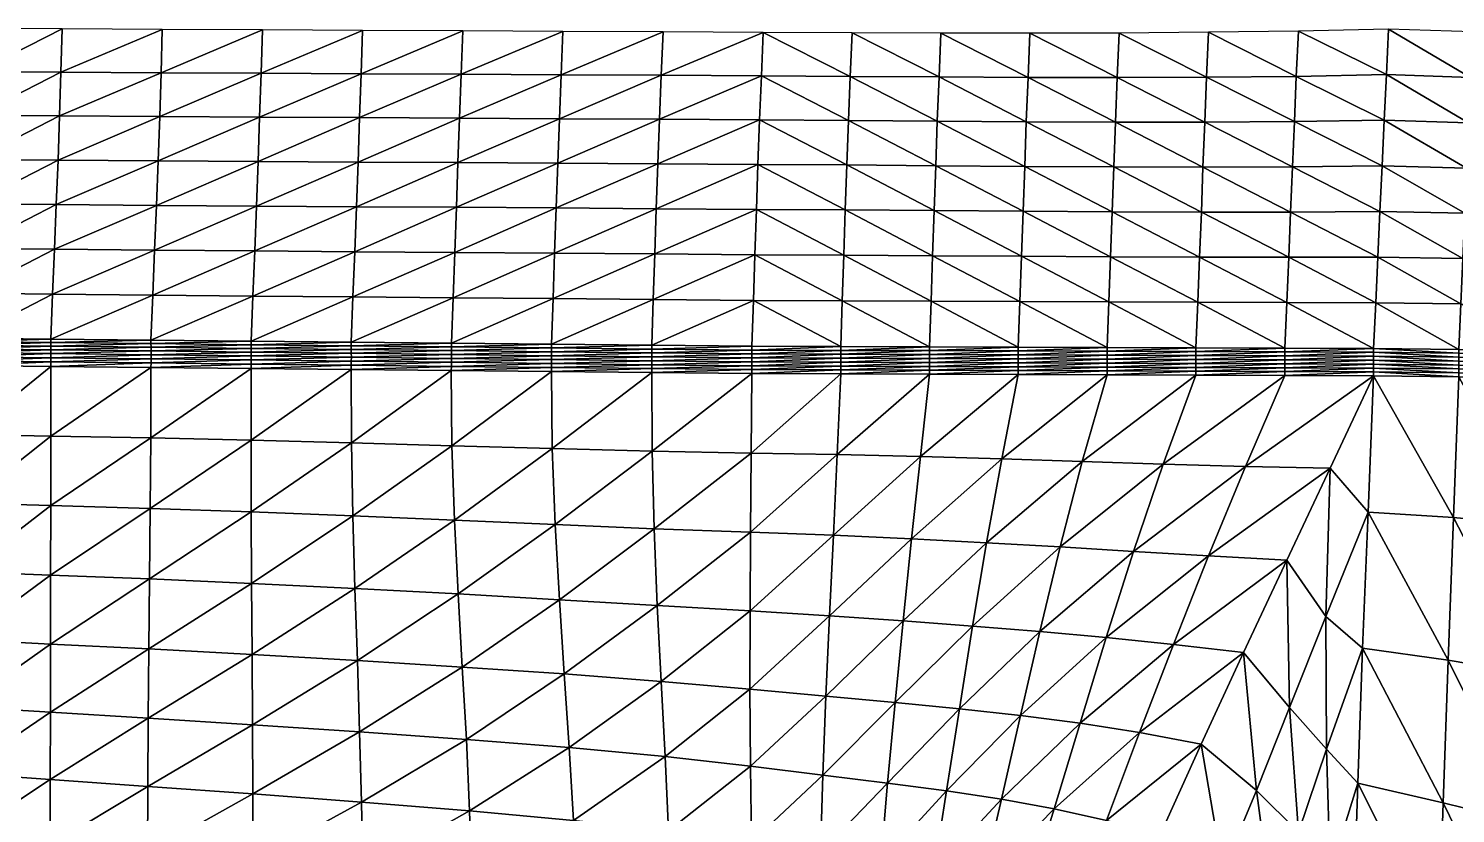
# Model space of a CAD drawing. Header units: millimetres. Extents: x -25.9 to 40.5, y -39.9 to 19.
# Drawn here: x 5.3 to 18.29, y 11.71 to 18.86 of the extents above; entities that cross this region are included whole.
import ezdxf

# ---------------------------------------------------------------- set-up
doc = ezdxf.new("R2010")
doc.units = ezdxf.units.MM
doc.layers.get('0').update_dxf_attribs({"color": 153, "true_color": 0x5890e1})

msp = doc.modelspace()

# ---------------------------------------------------------------- meshes
at = {"color": 81, "true_color": 0x99e499}
mesh = msp.add_polyface(dxfattribs=at)
corners = [(6.412, 16.025, 6.49), (5.499, 16.034, 6.49), (5.5, 16.002, 6.634), (6.412, 15.993, 6.634), (5.501, 15.97, 6.779), (6.413, 15.96, 6.779), (5.501, 15.937, 6.923), (6.414, 15.927, 6.923), (5.501, 15.902, 7.067), (6.414, 15.892, 7.066), (5.501, 15.865, 7.21), (6.413, 15.855, 7.21), (5.5, 15.826, 7.353), (3.98, 15.988, 6.778), (4.74, 15.979, 6.779), (4.74, 16.012, 6.634), (3.981, 15.954, 6.922), (4.741, 15.946, 6.923), (3.981, 15.919, 7.066), (4.741, 15.911, 7.066), (3.98, 15.883, 7.21), (4.741, 15.874, 7.21), (3.98, 15.844, 7.353), (4.74, 15.835, 7.353), (4.739, 16.044, 6.49), (3.996, 16.462, 6.482), (4.756, 16.453, 6.482), (4.773, 16.861, 6.474), (4.013, 16.87, 6.474), (4.79, 17.268, 6.465), (4.029, 17.275, 6.465), (4.805, 17.672, 6.457), (4.044, 17.679, 6.457), (4.819, 18.073, 6.449), (4.058, 18.079, 6.449), (4.832, 18.471, 6.441), (5.517, 16.444, 6.482), (5.603, 18.86, 6.433), (4.842, 18.864, 6.433), (5.592, 18.466, 6.441), (5.534, 16.853, 6.474), (4.071, 18.476, 6.441), (5.55, 17.26, 6.465), (5.566, 17.665, 6.457), (5.58, 18.068, 6.449), (3.979, 16.054, 6.49)]
mesh.append_faces([[corners[k] for k in face] for face in [(13, 14, 15), (16, 17, 14), (18, 19, 17), (20, 21, 19), (22, 23, 21), (10, 21, 23), (8, 19, 21), (6, 17, 19), (4, 14, 17), (2, 15, 14), (25, 26, 27), (28, 27, 29), (30, 29, 31), (32, 31, 33), (34, 33, 35), (36, 26, 24), (40, 27, 26), (41, 35, 38), (42, 29, 27), (43, 31, 29), (44, 33, 31), (39, 35, 33)]], dxfattribs={"vtx0": -1, "vtx1": -1, "vtx2": -1, "color": 81})
mesh.append_faces([[corners[k] for k in face] for face in [(3, 2, 4), (5, 4, 6), (7, 6, 8), (9, 8, 10), (11, 10, 12), (15, 2, 1), (21, 10, 8), (19, 8, 6), (17, 6, 4), (14, 4, 2), (35, 39, 37), (26, 36, 40), (27, 40, 42), (29, 42, 43), (31, 43, 44), (33, 44, 39)]], dxfattribs={"vtx0": -1, "vtx2": -1, "color": 81})
mesh.append_faces([[corners[k] for k in face] for face in [(1, 24, 15), (37, 38, 35), (45, 24, 26)]], dxfattribs={"vtx1": -1, "vtx2": -1, "color": 81})
mesh.append_faces([[corners[k] for k in face] for face in [(0, 1, 2), (24, 1, 36)]], dxfattribs={"vtx2": -1, "color": 81})
mesh = msp.add_polyface(dxfattribs=at)
corners = [(7.325, 15.983, 6.634), (6.412, 15.993, 6.634), (6.413, 15.96, 6.779), (7.325, 15.95, 6.778), (6.414, 15.927, 6.923), (7.326, 15.916, 6.922), (6.414, 15.892, 7.066), (7.326, 15.881, 7.066), (6.413, 15.855, 7.21), (7.325, 15.845, 7.21), (5.5, 16.002, 6.634), (6.412, 16.025, 6.49), (5.501, 15.97, 6.779), (5.501, 15.937, 6.923), (5.501, 15.902, 7.067), (8.236, 16.007, 6.49), (7.324, 16.016, 6.49), (5.501, 15.865, 7.21), (6.429, 16.435, 6.482), (7.341, 16.427, 6.482), (7.357, 16.838, 6.474), (6.446, 16.845, 6.474), (7.373, 17.247, 6.465), (6.462, 17.253, 6.465), (7.388, 17.654, 6.457), (6.477, 17.659, 6.457), (7.402, 18.057, 6.449), (6.492, 18.062, 6.449), (7.416, 18.457, 6.441), (6.504, 18.461, 6.441), (5.499, 16.034, 6.49), (5.517, 16.444, 6.482), (5.592, 18.466, 6.441), (6.515, 18.856, 6.433), (5.603, 18.86, 6.433), (5.58, 18.068, 6.449), (5.566, 17.665, 6.457), (5.55, 17.26, 6.465), (5.534, 16.853, 6.474), (7.427, 18.851, 6.433)]
mesh.append_faces([[corners[k] for k in face] for face in [(0, 1, 2), (2, 3, 0), (3, 2, 4), (4, 5, 3), (5, 4, 6), (6, 7, 5), (7, 6, 8), (8, 9, 7), (10, 1, 11), (12, 2, 1), (13, 4, 2), (14, 6, 4), (17, 8, 6), (1, 0, 16), (18, 19, 20), (20, 21, 18), (21, 20, 22), (22, 23, 21), (23, 22, 24), (24, 25, 23), (25, 24, 26), (26, 27, 25), (27, 26, 28), (28, 29, 27), (32, 29, 33), (19, 18, 11), (35, 27, 29), (36, 25, 27), (37, 23, 25), (38, 21, 23), (29, 28, 39), (31, 18, 21)]], dxfattribs={"vtx0": -1, "vtx1": -1, "vtx2": -1, "color": 81})
mesh.append_faces([[corners[k] for k in face] for face in [(18, 31, 30), (29, 32, 35), (27, 35, 36), (25, 36, 37), (23, 37, 38), (21, 38, 31)]], dxfattribs={"vtx0": -1, "vtx2": -1, "color": 81})
mesh.append_faces([[corners[k] for k in face] for face in [(15, 16, 0), (16, 11, 1), (30, 11, 18), (11, 16, 19), (39, 33, 29)]], dxfattribs={"vtx1": -1, "vtx2": -1, "color": 81})
mesh.append_faces([[corners[k] for k in face] for face in [(33, 34, 32)]], dxfattribs={"vtx2": -1, "color": 81})
mesh = msp.add_polyface(dxfattribs=at)
corners = [(9.149, 15.964, 6.634), (8.237, 15.973, 6.634), (8.237, 15.94, 6.778), (9.149, 15.929, 6.778), (7.325, 15.983, 6.634), (7.325, 15.95, 6.778), (8.237, 15.905, 6.922), (9.149, 15.894, 6.922), (7.326, 15.916, 6.922), (8.238, 15.87, 7.066), (9.149, 15.859, 7.065), (7.326, 15.881, 7.066), (8.237, 15.834, 7.209), (9.149, 15.823, 7.209), (7.325, 15.845, 7.21), (8.237, 15.796, 7.353), (7.325, 15.807, 7.353), (9.149, 15.998, 6.49), (8.236, 16.007, 6.49), (7.341, 16.427, 6.482), (8.252, 16.419, 6.482), (8.268, 16.831, 6.474), (7.357, 16.838, 6.474), (9.179, 16.824, 6.474), (8.283, 17.241, 6.465), (7.373, 17.247, 6.465), (9.194, 17.235, 6.465), (8.298, 17.648, 6.457), (7.388, 17.654, 6.457), (9.208, 17.643, 6.457), (8.313, 18.052, 6.449), (7.402, 18.057, 6.449), (9.223, 18.047, 6.449), (8.327, 18.452, 6.441), (7.416, 18.457, 6.441), (9.238, 18.447, 6.441), (7.324, 16.016, 6.49), (9.164, 16.411, 6.482), (9.252, 18.842, 6.433), (8.34, 18.847, 6.433), (7.427, 18.851, 6.433)]
mesh.append_faces([[corners[k] for k in face] for face in [(0, 1, 2), (2, 3, 0), (1, 4, 5), (5, 2, 1), (3, 2, 6), (6, 7, 3), (2, 5, 8), (8, 6, 2), (7, 6, 9), (9, 10, 7), (6, 8, 11), (11, 9, 6), (10, 9, 12), (12, 13, 10), (9, 11, 14), (14, 12, 9), (13, 12, 15), (12, 14, 16), (1, 0, 17), (4, 1, 18), (19, 20, 21), (21, 22, 19), (23, 21, 20), (22, 21, 24), (24, 25, 22), (26, 24, 21), (25, 24, 27), (27, 28, 25), (29, 27, 24), (28, 27, 30), (30, 31, 28), (32, 30, 27), (31, 30, 33), (33, 34, 31), (35, 33, 30), (20, 19, 36), (37, 20, 18), (34, 33, 39)]], dxfattribs={"vtx0": -1, "vtx1": -1, "vtx2": -1, "color": 81})
mesh.append_faces([[corners[k] for k in face] for face in [(17, 18, 1), (36, 18, 20), (18, 17, 37), (38, 39, 33), (39, 40, 34)]], dxfattribs={"vtx1": -1, "vtx2": -1, "color": 81})
mesh = msp.add_polyface(dxfattribs=at)
corners = [(18.43, 18.419, 6.441), (18.412, 18.005, 6.449), (19.182, 17.989, 6.45), (18.395, 17.593, 6.458), (19.167, 17.578, 6.458), (18.378, 17.181, 6.466), (19.151, 17.169, 6.466), (18.361, 16.769, 6.474), (19.136, 16.759, 6.474), (18.343, 16.355, 6.482), (19.119, 16.347, 6.482), (17.684, 18.859, 6.433), (17.664, 18.444, 6.441), (18.448, 18.834, 6.433), (18.324, 15.94, 6.49), (17.567, 16.365, 6.482), (17.547, 15.949, 6.49), (17.645, 18.028, 6.449), (19.101, 15.931, 6.491), (17.625, 17.612, 6.457), (17.606, 17.197, 6.466), (17.586, 16.781, 6.474), (18.324, 15.905, 6.634), (18.324, 15.869, 6.778), (19.101, 15.86, 6.778), (18.324, 15.833, 6.921), (19.101, 15.824, 6.922), (17.547, 15.914, 6.634), (17.547, 15.878, 6.777), (17.547, 15.842, 6.921), (18.324, 15.797, 7.065), (19.101, 15.896, 6.634), (16.738, 15.917, 6.634), (16.738, 15.845, 6.921), (16.738, 15.881, 6.777), (16.757, 16.367, 6.482), (16.863, 18.841, 6.433), (16.844, 18.428, 6.441), (16.775, 16.78, 6.474), (16.792, 17.192, 6.466), (16.809, 17.604, 6.457), (16.826, 18.016, 6.449)]
mesh.append_faces([[corners[k] for k in face] for face in [(0, 1, 2), (1, 3, 4), (3, 5, 6), (5, 7, 8), (7, 9, 10), (14, 9, 15), (1, 0, 12), (3, 1, 17), (5, 3, 19), (7, 5, 20), (9, 7, 21), (22, 23, 24), (23, 25, 26), (23, 22, 27), (25, 23, 28), (30, 25, 29), (14, 22, 31), (36, 37, 12), (41, 40, 19), (37, 41, 17)]], dxfattribs={"vtx0": -1, "vtx1": -1, "vtx2": -1, "color": 81})
mesh.append_faces([[corners[k] for k in face] for face in [(0, 13, 11), (9, 14, 18), (22, 14, 16), (32, 27, 16), (33, 29, 28), (34, 28, 27)]], dxfattribs={"vtx0": -1, "vtx2": -1, "color": 81})
mesh.append_faces([[corners[k] for k in face] for face in [(11, 12, 0), (12, 17, 1), (17, 19, 3), (19, 20, 5), (20, 21, 7), (21, 15, 9), (16, 27, 22), (27, 28, 23), (28, 29, 25), (16, 15, 35), (15, 21, 38), (21, 20, 39), (20, 19, 40), (19, 17, 41), (17, 12, 37)]], dxfattribs={"vtx1": -1, "vtx2": -1, "color": 81})
mesh.append_faces([[corners[k] for k in face] for face in [(15, 16, 14), (12, 11, 36)]], dxfattribs={"vtx2": -1, "color": 81})
mesh = msp.add_polyface(dxfattribs=at)
corners = [(10.973, 15.944, 6.634), (10.061, 15.954, 6.634), (10.061, 15.919, 6.778), (9.149, 15.964, 6.634), (9.149, 15.929, 6.778), (10.973, 15.908, 6.777), (10.061, 15.883, 6.921), (9.149, 15.894, 6.922), (10.973, 15.873, 6.921), (10.061, 15.848, 7.065), (9.149, 15.859, 7.065), (10.973, 15.837, 7.065), (10.061, 15.812, 7.209), (9.149, 15.823, 7.209), (10.973, 15.979, 6.49), (10.061, 15.989, 6.49), (9.149, 15.998, 6.49), (8.252, 16.419, 6.482), (9.164, 16.411, 6.482), (9.179, 16.824, 6.474), (10.075, 16.403, 6.482), (10.089, 16.817, 6.474), (11.001, 16.81, 6.474), (8.268, 16.831, 6.474), (9.194, 17.235, 6.465), (10.104, 17.229, 6.465), (11.015, 17.222, 6.465), (8.283, 17.241, 6.465), (9.208, 17.643, 6.457), (10.119, 17.637, 6.457), (11.029, 17.632, 6.457), (8.298, 17.648, 6.457), (9.223, 18.047, 6.449), (10.133, 18.042, 6.449), (11.044, 18.037, 6.449), (8.313, 18.052, 6.449), (9.238, 18.447, 6.441), (10.149, 18.443, 6.441), (11.06, 18.438, 6.441), (11.077, 18.833, 6.433), (10.164, 18.838, 6.433), (9.252, 18.842, 6.433), (8.327, 18.452, 6.441), (10.987, 16.395, 6.482)]
mesh.append_faces([[corners[k] for k in face] for face in [(0, 1, 2), (1, 3, 4), (4, 2, 1), (5, 2, 6), (2, 4, 7), (7, 6, 2), (8, 6, 9), (6, 7, 10), (10, 9, 6), (11, 9, 12), (9, 10, 13), (13, 12, 9), (1, 0, 14), (3, 1, 15), (17, 18, 19), (18, 20, 21), (21, 19, 18), (22, 21, 20), (23, 19, 24), (19, 21, 25), (25, 24, 19), (26, 25, 21), (27, 24, 28), (24, 25, 29), (29, 28, 24), (30, 29, 25), (31, 28, 32), (28, 29, 33), (33, 32, 28), (34, 33, 29), (35, 32, 36), (32, 33, 37), (37, 36, 32), (38, 37, 33), (36, 37, 40), (42, 36, 41), (20, 18, 16), (43, 20, 15)]], dxfattribs={"vtx0": -1, "vtx1": -1, "vtx2": -1, "color": 81})
mesh.append_faces([[corners[k] for k in face] for face in [(14, 15, 1), (15, 16, 3), (39, 40, 37), (40, 41, 36), (16, 15, 20)]], dxfattribs={"vtx1": -1, "vtx2": -1, "color": 81})
mesh = msp.add_polyface(dxfattribs=at)
corners = [(12.695, 15.967, 6.49), (11.886, 15.97, 6.49), (11.886, 15.935, 6.634), (12.694, 15.932, 6.634), (11.886, 15.899, 6.777), (12.694, 15.896, 6.777), (11.886, 15.863, 6.921), (12.694, 15.86, 6.921), (11.886, 15.827, 7.065), (10.061, 15.919, 6.778), (10.973, 15.908, 6.777), (10.973, 15.944, 6.634), (10.061, 15.883, 6.921), (10.973, 15.873, 6.921), (10.061, 15.848, 7.065), (10.973, 15.837, 7.065), (10.061, 15.812, 7.209), (10.973, 15.801, 7.208), (10.973, 15.979, 6.49), (11.899, 16.387, 6.482), (11.956, 18.032, 6.449), (11.941, 17.626, 6.457), (12.75, 17.621, 6.457), (11.927, 17.215, 6.465), (12.736, 17.211, 6.465), (11.913, 16.802, 6.474), (12.722, 16.798, 6.474), (12.708, 16.383, 6.482), (10.075, 16.403, 6.482), (10.987, 16.395, 6.482), (11.001, 16.81, 6.474), (10.089, 16.817, 6.474), (11.015, 17.222, 6.465), (10.104, 17.229, 6.465), (11.029, 17.632, 6.457), (10.119, 17.637, 6.457), (11.044, 18.037, 6.449), (10.133, 18.042, 6.449), (11.06, 18.438, 6.441), (11.989, 18.829, 6.433), (11.077, 18.833, 6.433), (11.972, 18.433, 6.441), (10.149, 18.443, 6.441), (10.061, 15.989, 6.49)]
mesh.append_faces([[corners[k] for k in face] for face in [(9, 10, 11), (12, 13, 10), (14, 15, 13), (16, 17, 15), (8, 15, 17), (6, 13, 15), (4, 10, 13), (2, 11, 10), (28, 29, 30), (31, 30, 32), (33, 32, 34), (35, 34, 36), (37, 36, 38), (19, 29, 18), (25, 30, 29), (42, 38, 40), (23, 32, 30), (21, 34, 32), (20, 36, 34), (41, 38, 36)]], dxfattribs={"vtx0": -1, "vtx1": -1, "vtx2": -1, "color": 81})
mesh.append_faces([[corners[k] for k in face] for face in [(3, 2, 4), (5, 4, 6), (7, 6, 8), (11, 2, 1), (15, 8, 6), (13, 6, 4), (10, 4, 2), (38, 41, 39), (29, 19, 25), (30, 25, 23), (32, 23, 21), (34, 21, 20), (36, 20, 41)]], dxfattribs={"vtx0": -1, "vtx2": -1, "color": 81})
mesh.append_faces([[corners[k] for k in face] for face in [(1, 18, 11), (20, 21, 22), (21, 23, 24), (23, 25, 26), (25, 19, 27), (39, 40, 38), (43, 18, 29)]], dxfattribs={"vtx1": -1, "vtx2": -1, "color": 81})
mesh.append_faces([[corners[k] for k in face] for face in [(0, 1, 2), (19, 1, 0), (18, 1, 19)]], dxfattribs={"vtx2": -1, "color": 81})
mesh = msp.add_polyface(dxfattribs=at)
corners = [(14.312, 15.926, 6.634), (13.503, 15.929, 6.634), (13.503, 15.893, 6.777), (12.694, 15.932, 6.634), (12.694, 15.896, 6.777), (14.312, 15.89, 6.777), (13.503, 15.857, 6.921), (12.694, 15.86, 6.921), (14.312, 15.854, 6.921), (13.503, 15.821, 7.065), (12.694, 15.824, 7.065), (11.886, 15.935, 6.634), (12.695, 15.967, 6.49), (11.886, 15.899, 6.777), (11.886, 15.863, 6.921), (11.886, 15.827, 7.065), (14.312, 15.961, 6.49), (13.503, 15.964, 6.49), (12.781, 18.428, 6.441), (12.765, 18.027, 6.449), (13.574, 18.021, 6.449), (13.59, 18.423, 6.441), (12.75, 17.621, 6.457), (13.56, 17.614, 6.457), (12.736, 17.211, 6.465), (13.545, 17.205, 6.465), (12.722, 16.798, 6.474), (13.531, 16.794, 6.474), (12.708, 16.383, 6.482), (13.518, 16.38, 6.482), (14.37, 17.608, 6.457), (14.356, 17.2, 6.465), (14.342, 16.789, 6.474), (14.327, 16.376, 6.482), (11.989, 18.829, 6.433), (11.972, 18.433, 6.441), (12.798, 18.825, 6.433), (11.899, 16.387, 6.482), (11.956, 18.032, 6.449), (11.941, 17.626, 6.457), (11.927, 17.215, 6.465), (11.913, 16.802, 6.474), (13.607, 18.822, 6.433)]
mesh.append_faces([[corners[k] for k in face] for face in [(0, 1, 2), (1, 3, 4), (4, 2, 1), (5, 2, 6), (2, 4, 7), (7, 6, 2), (8, 6, 9), (6, 7, 10), (10, 9, 6), (11, 3, 12), (13, 4, 3), (14, 7, 4), (15, 10, 7), (3, 1, 17), (18, 19, 20), (20, 21, 18), (19, 22, 23), (23, 20, 19), (22, 24, 25), (25, 23, 22), (24, 26, 27), (27, 25, 24), (26, 28, 29), (29, 27, 26), (20, 23, 30), (23, 25, 31), (25, 27, 32), (27, 29, 33), (12, 28, 37), (19, 18, 35), (17, 29, 28), (22, 19, 38), (24, 22, 39), (26, 24, 40), (28, 26, 41), (36, 18, 21)]], dxfattribs={"vtx0": -1, "vtx1": -1, "vtx2": -1, "color": 81})
mesh.append_faces([[corners[k] for k in face] for face in [(18, 36, 34), (28, 12, 17), (29, 17, 16), (21, 42, 36)]], dxfattribs={"vtx0": -1, "vtx2": -1, "color": 81})
mesh.append_faces([[corners[k] for k in face] for face in [(16, 17, 1), (17, 12, 3), (34, 35, 18), (35, 38, 19)]], dxfattribs={"vtx1": -1, "vtx2": -1, "color": 81})
mesh = msp.add_polyface(dxfattribs=at)
corners = [(15.93, 15.92, 6.634), (15.121, 15.923, 6.634), (15.121, 15.887, 6.777), (14.312, 15.926, 6.634), (14.312, 15.89, 6.777), (13.503, 15.893, 6.777), (15.93, 15.884, 6.777), (15.121, 15.851, 6.921), (14.312, 15.854, 6.921), (13.503, 15.857, 6.921), (15.93, 15.848, 6.921), (15.121, 15.815, 7.065), (14.312, 15.818, 7.065), (13.503, 15.821, 7.065), (15.93, 15.955, 6.49), (15.121, 15.958, 6.49), (14.312, 15.961, 6.49), (13.503, 15.929, 6.634), (13.59, 18.423, 6.441), (13.574, 18.021, 6.449), (14.385, 18.015, 6.449), (14.401, 18.419, 6.441), (14.37, 17.608, 6.457), (14.356, 17.2, 6.465), (13.56, 17.614, 6.457), (14.342, 16.789, 6.474), (13.545, 17.205, 6.465), (14.327, 16.376, 6.482), (13.531, 16.794, 6.474), (15.197, 18.011, 6.449), (15.213, 18.417, 6.441), (15.181, 17.603, 6.457), (15.167, 17.195, 6.465), (15.152, 16.785, 6.474), (15.137, 16.373, 6.482), (15.979, 17.192, 6.466), (15.963, 16.782, 6.474), (15.947, 16.37, 6.482), (13.518, 16.38, 6.482), (14.418, 18.821, 6.433), (15.23, 18.823, 6.433), (13.607, 18.822, 6.433)]
mesh.append_faces([[corners[k] for k in face] for face in [(0, 1, 2), (1, 3, 4), (4, 2, 1), (5, 4, 3), (6, 2, 7), (2, 4, 8), (8, 7, 2), (9, 8, 4), (10, 7, 11), (7, 8, 12), (12, 11, 7), (13, 12, 8), (3, 1, 15), (17, 3, 16), (18, 19, 20), (20, 21, 18), (22, 20, 19), (23, 22, 24), (25, 23, 26), (27, 25, 28), (21, 20, 29), (29, 30, 21), (20, 22, 31), (31, 29, 20), (22, 23, 32), (32, 31, 22), (23, 25, 33), (33, 32, 23), (25, 27, 34), (34, 33, 25), (31, 32, 35), (32, 33, 36), (33, 34, 37), (16, 27, 38), (15, 34, 27), (39, 21, 30), (41, 18, 21)]], dxfattribs={"vtx0": -1, "vtx1": -1, "vtx2": -1, "color": 81})
mesh.append_faces([[corners[k] for k in face] for face in [(27, 16, 15), (30, 40, 39), (34, 15, 14), (21, 39, 41)]], dxfattribs={"vtx0": -1, "vtx2": -1, "color": 81})
mesh.append_faces([[corners[k] for k in face] for face in [(14, 15, 1), (15, 16, 3)]], dxfattribs={"vtx1": -1, "vtx2": -1, "color": 81})
mesh = msp.add_polyface(dxfattribs=at)
corners = [(16.738, 15.917, 6.634), (15.93, 15.92, 6.634), (15.93, 15.884, 6.777), (16.738, 15.881, 6.777), (15.121, 15.887, 6.777), (15.93, 15.848, 6.921), (16.738, 15.845, 6.921), (15.121, 15.851, 6.921), (15.93, 15.812, 7.065), (15.121, 15.815, 7.065), (17.547, 15.949, 6.49), (16.738, 15.952, 6.49), (15.93, 15.955, 6.49), (15.121, 15.923, 6.634), (17.547, 15.842, 6.921), (16.738, 15.809, 7.065), (17.547, 15.878, 6.777), (17.547, 15.914, 6.634), (15.213, 18.417, 6.441), (15.197, 18.011, 6.449), (16.01, 18.01, 6.449), (16.027, 18.42, 6.441), (15.181, 17.603, 6.457), (15.994, 17.601, 6.457), (15.979, 17.192, 6.466), (15.963, 16.782, 6.474), (15.167, 17.195, 6.465), (15.947, 16.37, 6.482), (15.152, 16.785, 6.474), (16.826, 18.016, 6.449), (16.844, 18.428, 6.441), (16.809, 17.604, 6.457), (16.792, 17.192, 6.466), (16.775, 16.78, 6.474), (16.757, 16.367, 6.482), (17.567, 16.365, 6.482), (16.045, 18.83, 6.433), (16.863, 18.841, 6.433), (17.586, 16.781, 6.474), (15.23, 18.823, 6.433), (17.606, 17.197, 6.466), (15.137, 16.373, 6.482)]
mesh.append_faces([[corners[k] for k in face] for face in [(0, 1, 2), (2, 3, 0), (4, 2, 1), (3, 2, 5), (5, 6, 3), (7, 5, 2), (6, 5, 8), (9, 8, 5), (1, 0, 11), (13, 1, 12), (14, 6, 15), (16, 3, 6), (17, 0, 3), (18, 19, 20), (20, 21, 18), (19, 22, 23), (23, 20, 19), (24, 23, 22), (25, 24, 26), (27, 25, 28), (21, 20, 29), (29, 30, 21), (20, 23, 31), (31, 29, 20), (23, 24, 32), (32, 31, 23), (24, 25, 33), (33, 32, 24), (25, 27, 34), (34, 33, 25), (33, 34, 35), (36, 21, 30), (32, 33, 38), (39, 18, 21), (31, 32, 40), (12, 27, 41), (11, 34, 27)]], dxfattribs={"vtx0": -1, "vtx1": -1, "vtx2": -1, "color": 81})
mesh.append_faces([[corners[k] for k in face] for face in [(34, 11, 10), (30, 37, 36), (21, 36, 39), (27, 12, 11)]], dxfattribs={"vtx0": -1, "vtx2": -1, "color": 81})
mesh.append_faces([[corners[k] for k in face] for face in [(10, 11, 0), (11, 12, 1)]], dxfattribs={"vtx1": -1, "vtx2": -1, "color": 81})
mesh = msp.add_polyface(dxfattribs=at)
corners = [(7.325, 15.845, 7.21), (6.413, 15.855, 7.21), (6.413, 15.817, 7.353), (7.325, 15.807, 7.353), (5.499, 15.784, 7.496), (6.411, 15.775, 7.496), (5.5, 15.826, 7.353), (7.324, 15.766, 7.496), (8.237, 15.796, 7.353), (7.324, 15.114, 7.739), (6.41, 15.135, 7.74), (6.406, 14.492, 7.982), (7.326, 14.46, 7.979), (6.4, 13.849, 8.22), (7.329, 13.808, 8.214), (6.394, 13.211, 8.452), (7.333, 13.16, 8.444), (6.388, 12.579, 8.677), (5.499, 15.151, 7.741), (5.499, 14.517, 7.985), (5.498, 13.884, 8.224), (5.497, 13.256, 8.458), (8.236, 15.757, 7.496), (5.496, 12.635, 8.685), (4.74, 15.835, 7.353), (4.739, 15.794, 7.496), (5.501, 15.865, 7.21), (3.979, 15.803, 7.496), (3.964, 14.56, 7.984), (4.728, 14.538, 7.985), (4.736, 15.165, 7.741), (3.948, 13.945, 8.224), (4.716, 13.915, 8.226), (3.974, 15.18, 7.741), (4.703, 13.297, 8.461), (4.691, 12.684, 8.689)]
mesh.append_faces([[corners[k] for k in face] for face in [(0, 1, 2), (2, 3, 0), (3, 2, 5), (8, 3, 7), (6, 2, 1), (9, 10, 11), (11, 12, 9), (12, 11, 13), (13, 14, 12), (14, 13, 15), (15, 16, 14), (16, 15, 17), (18, 10, 5), (19, 11, 10), (20, 13, 11), (21, 15, 13), (10, 9, 7), (6, 24, 25), (28, 29, 30), (31, 32, 29), (33, 30, 25), (21, 34, 35), (20, 32, 34), (19, 29, 32), (18, 30, 29)]], dxfattribs={"vtx0": -1, "vtx1": -1, "vtx2": -1, "color": 81})
mesh.append_faces([[corners[k] for k in face] for face in [(2, 6, 4), (10, 18, 19), (11, 19, 20), (13, 20, 21), (15, 21, 23), (24, 6, 26), (30, 18, 4), (35, 23, 21), (34, 21, 20), (32, 20, 19), (29, 19, 18)]], dxfattribs={"vtx0": -1, "vtx2": -1, "color": 81})
mesh.append_faces([[corners[k] for k in face] for face in [(4, 5, 2), (5, 7, 3), (22, 7, 9), (7, 5, 10), (27, 25, 24), (4, 25, 30)]], dxfattribs={"vtx1": -1, "vtx2": -1, "color": 81})
mesh.append_faces([[corners[k] for k in face] for face in [(5, 4, 18), (25, 4, 6)]], dxfattribs={"vtx2": -1, "color": 81})
mesh = msp.add_polyface(dxfattribs=at)
corners = [(10.973, 15.801, 7.208), (10.061, 15.812, 7.209), (10.061, 15.775, 7.352), (10.973, 15.765, 7.352), (9.149, 15.823, 7.209), (9.149, 15.786, 7.352), (8.237, 15.796, 7.353), (7.325, 15.807, 7.353), (8.237, 15.834, 7.209), (7.324, 15.766, 7.496), (8.236, 15.757, 7.496), (9.148, 15.748, 7.496), (10.061, 15.738, 7.496), (10.973, 15.729, 7.496), (10.976, 15.014, 7.732), (10.067, 15.037, 7.733), (10.093, 14.345, 7.968), (10.994, 14.307, 7.967), (9.154, 15.063, 7.735), (9.177, 14.384, 7.971), (8.239, 15.089, 7.737), (8.252, 14.423, 7.975), (7.324, 15.114, 7.739), (7.326, 14.46, 7.979), (10.132, 13.66, 8.199), (11.023, 13.608, 8.198), (9.21, 13.712, 8.203), (8.27, 13.762, 8.208), (7.329, 13.808, 8.214), (10.177, 12.983, 8.426), (9.247, 13.046, 8.43), (8.292, 13.105, 8.437), (7.333, 13.16, 8.444)]
mesh.append_faces([[corners[k] for k in face] for face in [(0, 1, 2), (2, 3, 0), (1, 4, 5), (5, 2, 1), (6, 5, 4), (7, 6, 8), (5, 6, 10), (2, 5, 11), (3, 2, 12), (14, 15, 16), (16, 17, 14), (15, 18, 19), (19, 16, 15), (18, 20, 21), (21, 19, 18), (20, 22, 23), (23, 21, 20), (17, 16, 24), (24, 25, 17), (16, 19, 26), (26, 24, 16), (19, 21, 27), (27, 26, 19), (21, 23, 28), (28, 27, 21), (25, 24, 29), (24, 26, 30), (30, 29, 24), (26, 27, 31), (31, 30, 26), (27, 28, 32), (32, 31, 27), (15, 14, 13), (18, 15, 12), (20, 18, 11), (22, 20, 10)]], dxfattribs={"vtx0": -1, "vtx1": -1, "vtx2": -1, "color": 81})
mesh.append_faces([[corners[k] for k in face] for face in [(9, 10, 6), (10, 11, 5), (11, 12, 2), (12, 13, 3), (13, 12, 15), (12, 11, 18), (11, 10, 20)]], dxfattribs={"vtx1": -1, "vtx2": -1, "color": 81})
mesh = msp.add_polyface(dxfattribs=at)
corners = [(14.161, 14.943, 7.737), (13.42, 14.965, 7.735), (13.34, 14.215, 7.973), (12.663, 14.984, 7.733), (12.628, 14.247, 7.97), (14.023, 14.179, 7.976), (13.262, 13.467, 8.208), (13.895, 13.42, 8.212), (12.592, 13.512, 8.205), (11.879, 14.996, 7.732), (12.694, 15.717, 7.496), (11.885, 15.72, 7.496), (11.873, 14.275, 7.968), (11.869, 13.557, 8.201), (11.868, 12.846, 8.43), (14.312, 15.711, 7.496), (13.503, 15.714, 7.496), (14.312, 15.818, 7.065), (13.503, 15.821, 7.065), (13.503, 15.786, 7.208), (12.694, 15.824, 7.065), (12.694, 15.789, 7.208), (14.312, 15.783, 7.208), (13.503, 15.75, 7.352), (12.694, 15.753, 7.352), (11.886, 15.756, 7.352), (14.312, 15.747, 7.352), (11.886, 15.792, 7.208), (11.886, 15.827, 7.065), (10.973, 15.765, 7.352), (10.973, 15.729, 7.496), (10.973, 15.801, 7.208), (10.976, 15.014, 7.732), (11.023, 13.608, 8.198), (11.059, 12.916, 8.426), (10.994, 14.307, 7.967)]
mesh.append_faces([[corners[k] for k in face] for face in [(0, 1, 2), (1, 3, 4), (4, 2, 1), (5, 2, 6), (6, 7, 5), (2, 4, 8), (8, 6, 2), (9, 3, 10), (12, 4, 3), (13, 8, 4), (3, 1, 16), (17, 18, 19), (18, 20, 21), (21, 19, 18), (22, 19, 23), (19, 21, 24), (24, 23, 19), (23, 24, 10), (26, 23, 16), (27, 21, 20), (25, 24, 21), (25, 29, 30), (27, 31, 29), (13, 33, 34), (12, 35, 33), (9, 32, 35)]], dxfattribs={"vtx0": -1, "vtx1": -1, "vtx2": -1, "color": 81})
mesh.append_faces([[corners[k] for k in face] for face in [(3, 9, 12), (4, 12, 13), (8, 13, 14), (24, 25, 11), (20, 28, 27), (21, 27, 25), (29, 25, 27), (31, 27, 28), (32, 9, 11), (33, 13, 12), (35, 12, 9)]], dxfattribs={"vtx0": -1, "vtx2": -1, "color": 81})
mesh.append_faces([[corners[k] for k in face] for face in [(15, 16, 1), (16, 10, 3), (11, 10, 24), (10, 16, 23), (11, 30, 32)]], dxfattribs={"vtx1": -1, "vtx2": -1, "color": 81})
mesh.append_faces([[corners[k] for k in face] for face in [(10, 11, 9), (30, 11, 25)]], dxfattribs={"vtx2": -1, "color": 81})
mesh = msp.add_polyface(dxfattribs=at)
corners = [(16.38, 14.875, 7.744), (15.631, 14.896, 7.742), (15.361, 14.1, 7.984), (16.044, 14.059, 7.991), (14.894, 14.919, 7.739), (14.692, 14.141, 7.979), (14.161, 14.943, 7.737), (14.023, 14.179, 7.976), (13.34, 14.215, 7.973), (15.111, 13.314, 8.224), (14.507, 13.37, 8.217), (13.895, 13.42, 8.212), (16.738, 15.702, 7.496), (15.929, 15.705, 7.496), (15.121, 15.708, 7.496), (14.312, 15.711, 7.496), (13.42, 14.965, 7.735), (16.757, 14.019, 7.999), (15.725, 13.252, 8.236), (17.152, 14.859, 7.747), (15.93, 15.812, 7.065), (16.738, 15.809, 7.065), (16.738, 15.845, 6.921), (15.929, 15.777, 7.208), (16.738, 15.774, 7.208), (15.121, 15.815, 7.065), (15.121, 15.78, 7.208), (14.312, 15.818, 7.065), (14.312, 15.783, 7.208), (13.503, 15.786, 7.208), (15.929, 15.741, 7.352), (16.738, 15.738, 7.352), (15.121, 15.744, 7.352), (14.312, 15.747, 7.352), (13.503, 15.75, 7.352), (13.503, 15.714, 7.496)]
mesh.append_faces([[corners[k] for k in face] for face in [(0, 1, 2), (2, 3, 0), (1, 4, 5), (5, 2, 1), (4, 6, 7), (7, 5, 4), (8, 7, 6), (3, 2, 9), (2, 5, 10), (5, 7, 11), (11, 10, 5), (1, 0, 12), (4, 1, 13), (6, 4, 14), (16, 6, 15), (17, 3, 18), (19, 0, 3), (20, 21, 22), (21, 20, 23), (23, 24, 21), (20, 25, 26), (26, 23, 20), (25, 27, 28), (28, 26, 25), (29, 28, 27), (24, 23, 30), (30, 31, 24), (23, 26, 32), (32, 30, 23), (26, 28, 33), (33, 32, 26), (34, 33, 28), (32, 33, 15), (30, 32, 14), (31, 30, 13)]], dxfattribs={"vtx0": -1, "vtx1": -1, "vtx2": -1, "color": 81})
mesh.append_faces([[corners[k] for k in face] for face in [(3, 17, 19)]], dxfattribs={"vtx0": -1, "vtx2": -1, "color": 81})
mesh.append_faces([[corners[k] for k in face] for face in [(12, 13, 1), (13, 14, 4), (14, 15, 6), (35, 15, 33), (15, 14, 32), (14, 13, 30), (13, 12, 31)]], dxfattribs={"vtx1": -1, "vtx2": -1, "color": 81})
mesh = msp.add_polyface(dxfattribs=at)
corners = [(18.324, 15.833, 6.921), (18.324, 15.797, 7.065), (19.101, 15.788, 7.065), (19.101, 15.824, 6.922), (18.324, 15.762, 7.209), (19.101, 15.753, 7.209), (18.324, 15.726, 7.352), (19.101, 15.717, 7.353), (19.878, 15.779, 7.066), (19.878, 15.815, 6.922), (19.878, 15.744, 7.209), (19.878, 15.708, 7.353), (19.878, 15.851, 6.778), (20.655, 15.806, 6.922), (20.655, 15.77, 7.066), (20.655, 15.735, 7.209), (20.655, 15.699, 7.353), (18.324, 15.69, 7.496), (17.547, 15.735, 7.352), (17.547, 15.699, 7.496), (19.101, 15.681, 7.496), (19.878, 15.672, 7.496), (17.547, 15.842, 6.921), (17.547, 15.806, 7.065), (20.655, 15.663, 7.497), (17.547, 15.771, 7.208), (18.275, 14.408, 7.877), (20.634, 14.149, 7.959), (19.846, 14.244, 7.928), (19.059, 14.334, 7.899), (16.738, 15.702, 7.496), (16.38, 14.875, 7.744), (16.738, 15.738, 7.352), (16.738, 15.774, 7.208), (16.738, 15.809, 7.065)]
mesh.append_faces([[corners[k] for k in face] for face in [(0, 1, 2), (2, 3, 0), (1, 4, 5), (5, 2, 1), (4, 6, 7), (7, 5, 4), (3, 2, 8), (8, 9, 3), (2, 5, 10), (10, 8, 2), (5, 7, 11), (11, 10, 5), (12, 9, 13), (9, 8, 14), (14, 13, 9), (8, 10, 15), (15, 14, 8), (10, 11, 16), (16, 15, 10), (17, 6, 18), (20, 7, 6), (21, 11, 7), (24, 16, 11), (4, 1, 23), (6, 4, 25), (18, 32, 30), (25, 33, 32), (23, 34, 33)]], dxfattribs={"vtx0": -1, "vtx1": -1, "vtx2": -1, "color": 81})
mesh.append_faces([[corners[k] for k in face] for face in [(6, 17, 20), (7, 20, 21), (11, 21, 24), (26, 17, 19), (27, 24, 21), (28, 21, 20), (29, 20, 17), (32, 18, 25), (33, 25, 23), (34, 23, 22)]], dxfattribs={"vtx0": -1, "vtx2": -1, "color": 81})
mesh.append_faces([[corners[k] for k in face] for face in [(22, 23, 1), (23, 25, 4), (25, 18, 6), (19, 30, 31)]], dxfattribs={"vtx1": -1, "vtx2": -1, "color": 81})
mesh.append_faces([[corners[k] for k in face] for face in [(18, 19, 17), (30, 19, 18)]], dxfattribs={"vtx2": -1, "color": 81})
mesh = msp.add_polyface(dxfattribs=at)
corners = [(16.96, 10.489, 9.046), (17.193, 10.072, 9.157), (17.151, 11.173, 8.842), (16.863, 11.543, 8.737), (17.118, 12.298, 8.511), (16.783, 12.678, 8.398), (17.113, 13.506, 8.15), (17.547, 15.699, 7.496), (17.152, 14.859, 7.747), (17.497, 14.456, 7.865), (16.757, 14.019, 7.999), (17.365, 10.774, 8.938), (17.404, 11.989, 8.59), (17.448, 13.218, 8.231), (18.275, 14.408, 7.877), (18.227, 13.11, 8.258), (19.015, 12.974, 8.298), (19.059, 14.334, 7.899), (18.181, 11.81, 8.632), (18.971, 11.615, 8.688), (18.14, 10.52, 8.996), (18.932, 10.269, 9.063), (19.809, 12.821, 8.347), (19.846, 14.244, 7.928), (19.771, 11.412, 8.75), (19.736, 10.023, 9.134), (20.608, 12.664, 8.399), (20.634, 14.149, 7.959), (20.578, 11.208, 8.815), (20.549, 9.781, 9.206), (19.878, 15.672, 7.496), (19.101, 15.681, 7.496), (18.324, 15.69, 7.496), (16.38, 14.875, 7.744)]
mesh.append_faces([[corners[k] for k in face] for face in [(0, 1, 2), (0, 2, 3), (3, 2, 4), (3, 4, 5), (5, 4, 6), (8, 6, 9), (10, 5, 6), (11, 2, 1), (12, 4, 2), (13, 6, 4), (14, 15, 16), (16, 17, 14), (15, 18, 19), (19, 16, 15), (18, 20, 21), (21, 19, 18), (17, 16, 22), (22, 23, 17), (16, 19, 24), (24, 22, 16), (19, 21, 25), (25, 24, 19), (23, 22, 26), (26, 27, 23), (22, 24, 28), (28, 26, 22), (29, 28, 24), (15, 14, 9), (18, 15, 13), (20, 18, 12), (30, 23, 27), (31, 17, 23), (32, 14, 17)]], dxfattribs={"vtx0": -1, "vtx1": -1, "vtx2": -1, "color": 81})
mesh.append_faces([[corners[k] for k in face] for face in [(33, 8, 7)]], dxfattribs={"vtx0": -1, "vtx2": -1, "color": 81})
mesh.append_faces([[corners[k] for k in face] for face in [(7, 8, 9)]], dxfattribs={"vtx1": -1, "color": 81})
mesh.append_faces([[corners[k] for k in face] for face in [(8, 10, 6), (11, 12, 2), (12, 13, 4), (13, 9, 6), (7, 9, 14), (9, 13, 15), (13, 12, 18), (12, 11, 20)]], dxfattribs={"vtx1": -1, "vtx2": -1, "color": 81})
mesh = msp.add_polyface(dxfattribs=at)
corners = [(15.841, 10.42, 9.078), (16.343, 10.123, 9.157), (16.175, 11.185, 8.845), (16.624, 10.852, 8.941), (16.48, 11.921, 8.624), (16.96, 10.489, 9.046), (16.863, 11.543, 8.737), (16.783, 12.678, 8.398), (16.757, 14.019, 7.999), (16.364, 13.18, 8.251), (15.977, 12.344, 8.504), (15.601, 11.511, 8.758), (15.238, 10.681, 9.013), (15.111, 13.314, 8.224), (15.725, 13.252, 8.236), (16.044, 14.059, 7.991), (14.507, 13.37, 8.217), (15.361, 14.1, 7.984), (14.874, 12.534, 8.464), (15.417, 12.449, 8.48), (14.332, 12.605, 8.453), (13.895, 13.42, 8.212), (13.775, 12.666, 8.445), (14.639, 11.755, 8.704), (15.114, 11.647, 8.726), (14.159, 11.843, 8.688), (13.659, 11.918, 8.677), (14.399, 10.974, 8.945), (14.811, 10.843, 8.975), (13.983, 11.082, 8.923), (13.543, 11.176, 8.906), (14.501, 10.033, 9.227), (13.795, 10.32, 9.159), (14.144, 10.186, 9.19)]
mesh.append_faces([[corners[k] for k in face] for face in [(0, 1, 2), (1, 3, 2), (2, 3, 4), (3, 5, 6), (3, 6, 4), (4, 6, 7), (9, 4, 7), (10, 2, 4), (11, 0, 2), (13, 14, 15), (16, 13, 17), (14, 13, 18), (18, 19, 14), (13, 16, 20), (20, 18, 13), (16, 21, 22), (22, 20, 16), (19, 18, 23), (23, 24, 19), (18, 20, 25), (25, 23, 18), (20, 22, 26), (26, 25, 20), (24, 23, 27), (27, 28, 24), (23, 25, 29), (29, 27, 23), (30, 29, 25), (12, 28, 31), (11, 24, 28), (10, 19, 24), (9, 14, 19), (27, 29, 32), (28, 27, 33)]], dxfattribs={"vtx0": -1, "vtx1": -1, "vtx2": -1, "color": 81})
mesh.append_faces([[corners[k] for k in face] for face in [(28, 12, 11), (24, 11, 10), (19, 10, 9), (14, 9, 8)]], dxfattribs={"vtx0": -1, "vtx2": -1, "color": 81})
mesh.append_faces([[corners[k] for k in face] for face in [(8, 9, 7), (9, 10, 4), (10, 11, 2), (11, 12, 0), (32, 33, 27)]], dxfattribs={"vtx1": -1, "vtx2": -1, "color": 81})
mesh = msp.add_polyface(dxfattribs=at)
corners = [(10.177, 12.983, 8.426), (11.059, 12.916, 8.426), (11.023, 13.608, 8.198), (10.222, 12.312, 8.648), (11.095, 12.231, 8.648), (9.247, 13.046, 8.43), (9.285, 12.387, 8.652), (8.292, 13.105, 8.437), (8.313, 12.456, 8.659), (7.333, 13.16, 8.444), (7.337, 12.52, 8.668), (10.26, 11.648, 8.863), (9.315, 11.735, 8.867), (8.33, 11.816, 8.874), (7.341, 11.89, 8.883), (7.344, 11.273, 9.09), (8.341, 11.185, 9.081), (9.334, 11.09, 9.074), (10.284, 10.988, 9.071), (11.127, 11.553, 8.864), (11.185, 10.661, 8.821), (10.321, 10.767, 8.829), (10.34, 10.549, 8.592), (9.375, 10.868, 8.846), (9.4, 10.65, 8.621), (8.385, 10.962, 8.868), (8.416, 10.743, 8.655), (7.391, 11.049, 8.89), (7.426, 10.829, 8.691), (9.412, 10.434, 8.399), (8.436, 10.527, 8.445), (7.452, 10.613, 8.492), (7.47, 10.4, 8.294), (11.15, 10.882, 9.073)]
mesh.append_faces([[corners[k] for k in face] for face in [(0, 1, 2), (1, 0, 3), (3, 4, 1), (0, 5, 6), (6, 3, 0), (5, 7, 8), (8, 6, 5), (7, 9, 10), (10, 8, 7), (4, 3, 11), (3, 6, 12), (12, 11, 3), (6, 8, 13), (13, 12, 6), (8, 10, 14), (14, 13, 8), (13, 14, 15), (12, 13, 16), (11, 12, 17), (19, 11, 18), (20, 21, 22), (21, 23, 24), (24, 22, 21), (23, 25, 26), (26, 24, 23), (25, 27, 28), (28, 26, 25), (22, 24, 29), (24, 26, 30), (30, 29, 24), (26, 28, 31), (31, 30, 26), (30, 31, 32), (23, 21, 18), (25, 23, 17), (27, 25, 16)]], dxfattribs={"vtx0": -1, "vtx1": -1, "vtx2": -1, "color": 81})
mesh.append_faces([[corners[k] for k in face] for face in [(15, 16, 13), (16, 17, 12), (17, 18, 11), (33, 18, 21), (18, 17, 23), (17, 16, 25), (16, 15, 27)]], dxfattribs={"vtx1": -1, "vtx2": -1, "color": 81})
mesh = msp.add_polyface(dxfattribs=at)
corners = [(13.895, 13.42, 8.212), (13.262, 13.467, 8.208), (13.189, 12.724, 8.44), (13.775, 12.666, 8.445), (12.592, 13.512, 8.205), (12.559, 12.782, 8.436), (13.121, 11.988, 8.669), (13.659, 11.918, 8.677), (12.531, 12.061, 8.662), (14.159, 11.843, 8.688), (13.543, 11.176, 8.906), (13.059, 11.264, 8.893), (12.511, 11.353, 8.882), (11.896, 10.771, 9.081), (12.503, 10.662, 9.094), (11.881, 11.451, 8.871), (13.003, 10.553, 9.112), (13.424, 10.441, 9.133), (11.868, 12.846, 8.43), (13.795, 10.32, 9.159), (13.983, 11.082, 8.923), (11.872, 12.143, 8.654), (10.26, 11.648, 8.863), (11.127, 11.553, 8.864), (11.095, 12.231, 8.648), (11.15, 10.882, 9.073), (11.059, 12.916, 8.426), (11.869, 13.557, 8.201), (10.284, 10.988, 9.071), (11.928, 10.549, 8.824), (12.529, 10.435, 8.836), (10.34, 10.549, 8.592), (11.198, 10.442, 8.574), (11.185, 10.661, 8.821), (10.321, 10.767, 8.829)]
mesh.append_faces([[corners[k] for k in face] for face in [(0, 1, 2), (2, 3, 0), (1, 4, 5), (5, 2, 1), (3, 2, 6), (6, 7, 3), (2, 5, 8), (8, 6, 2), (9, 7, 10), (7, 6, 11), (11, 10, 7), (6, 8, 12), (12, 11, 6), (11, 12, 14), (10, 11, 16), (18, 5, 4), (20, 10, 17), (21, 8, 5), (15, 12, 8), (22, 23, 24), (15, 23, 25), (21, 24, 23), (18, 26, 24), (29, 30, 14), (31, 32, 33), (34, 33, 25), (29, 33, 32)]], dxfattribs={"vtx0": -1, "vtx1": -1, "vtx2": -1, "color": 81})
mesh.append_faces([[corners[k] for k in face] for face in [(12, 15, 13), (5, 18, 21), (8, 21, 15), (23, 15, 21), (24, 21, 18), (26, 18, 27), (33, 29, 13)]], dxfattribs={"vtx0": -1, "vtx2": -1, "color": 81})
mesh.append_faces([[corners[k] for k in face] for face in [(13, 14, 12), (14, 16, 11), (16, 17, 10), (17, 19, 20), (28, 25, 23), (16, 14, 30), (13, 25, 33)]], dxfattribs={"vtx1": -1, "vtx2": -1, "color": 81})
mesh.append_faces([[corners[k] for k in face] for face in [(25, 13, 15), (14, 13, 29)]], dxfattribs={"vtx2": -1, "color": 81})
mesh = msp.add_polyface(dxfattribs=at)
corners = [(6.388, 12.579, 8.677), (7.337, 12.52, 8.668), (7.333, 13.16, 8.444), (6.384, 11.959, 8.893), (7.341, 11.89, 8.883), (5.494, 11.422, 9.109), (6.382, 11.353, 9.099), (5.495, 12.023, 8.902), (7.344, 11.273, 9.09), (5.496, 12.635, 8.685), (6.394, 13.211, 8.452), (4.682, 12.079, 8.908), (4.678, 11.481, 9.117), (4.691, 12.684, 8.689), (7.391, 11.049, 8.89), (6.43, 11.128, 8.911), (6.469, 10.908, 8.723), (7.426, 10.829, 8.691), (6.499, 10.693, 8.535), (7.452, 10.613, 8.492), (6.522, 10.482, 8.35), (7.47, 10.4, 8.294), (5.543, 11.198, 8.926), (5.582, 10.981, 8.747), (5.613, 10.769, 8.57), (5.638, 10.561, 8.396), (3.965, 11.108, 8.788), (4.76, 11.047, 8.767), (4.723, 11.26, 8.939), (3.991, 10.906, 8.626), (4.789, 10.84, 8.598), (4.013, 10.708, 8.466), (4.813, 10.638, 8.433), (4.03, 10.512, 8.307), (4.832, 10.438, 8.268)]
mesh.append_faces([[corners[k] for k in face] for face in [(0, 1, 2), (1, 0, 3), (3, 4, 1), (4, 3, 6), (9, 0, 10), (7, 3, 0), (7, 11, 12), (9, 13, 11), (14, 15, 16), (16, 17, 14), (17, 16, 18), (18, 19, 17), (19, 18, 20), (20, 21, 19), (22, 15, 6), (23, 16, 15), (24, 18, 16), (25, 20, 18), (15, 14, 8), (26, 27, 28), (29, 30, 27), (31, 32, 30), (33, 34, 32), (25, 32, 34), (24, 30, 32), (23, 27, 30), (22, 28, 27)]], dxfattribs={"vtx0": -1, "vtx1": -1, "vtx2": -1, "color": 81})
mesh.append_faces([[corners[k] for k in face] for face in [(3, 7, 5), (0, 9, 7), (11, 7, 9), (15, 22, 23), (16, 23, 24), (18, 24, 25), (28, 22, 5), (32, 25, 24), (30, 24, 23), (27, 23, 22)]], dxfattribs={"vtx0": -1, "vtx2": -1, "color": 81})
mesh.append_faces([[corners[k] for k in face] for face in [(5, 6, 3), (6, 8, 4), (8, 6, 15), (5, 12, 28)]], dxfattribs={"vtx1": -1, "vtx2": -1, "color": 81})
mesh.append_faces([[corners[k] for k in face] for face in [(12, 5, 7), (6, 5, 22)]], dxfattribs={"vtx2": -1, "color": 81})

doc.saveas('drawing.dxf')
